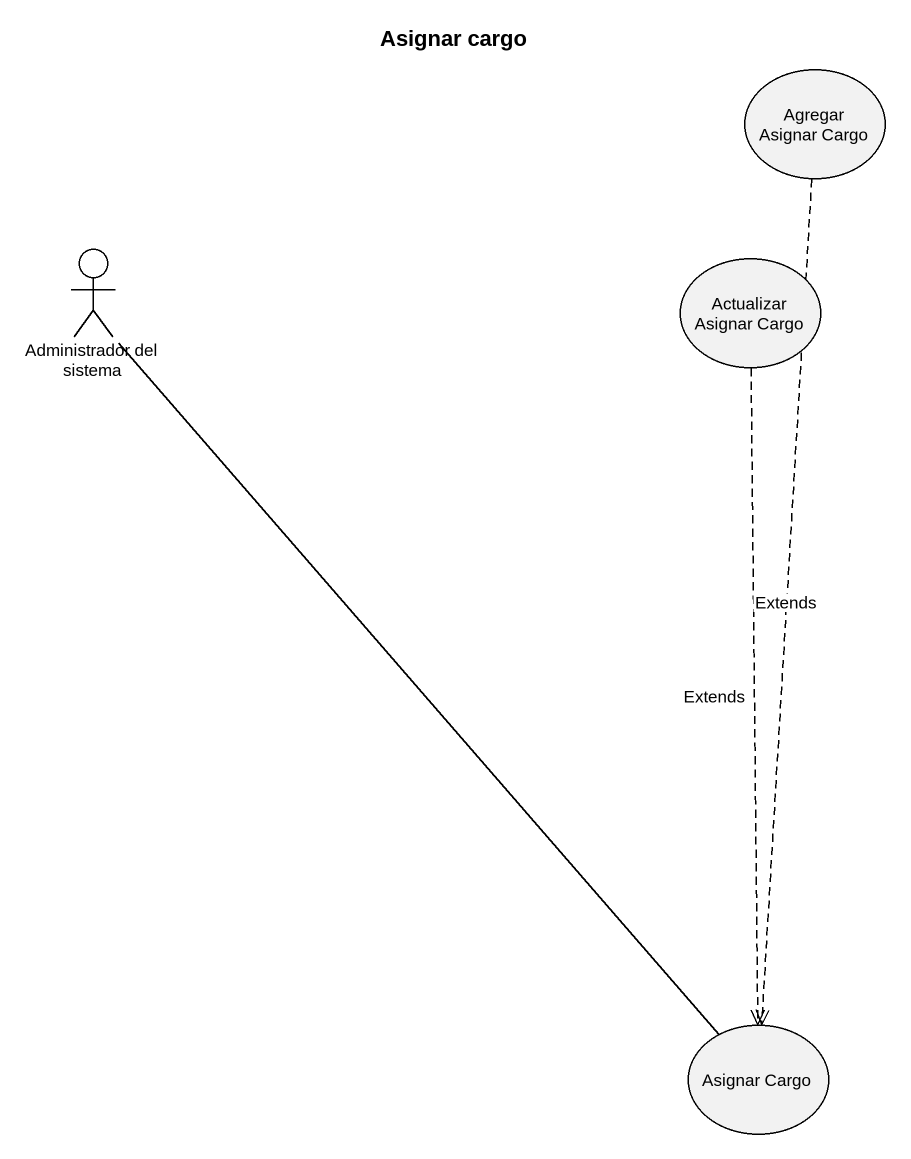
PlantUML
@startuml
title Asignar cargo
usecase "Agregar Asignar Cargo" as Agregar_Asignar_Cargo
actor "Administrador del sistema" as Administrador_del_sistema
usecase "Actualizar Asignar Cargo" as Actualizar_Asignar_Cargo
usecase "Asignar Cargo" as Asignar_Cargo
Agregar_Asignar_Cargo ..> Asignar_Cargo : Extends
Administrador_del_sistema -- Asignar_Cargo
Actualizar_Asignar_Cargo ..> Asignar_Cargo : Extends
@enduml
